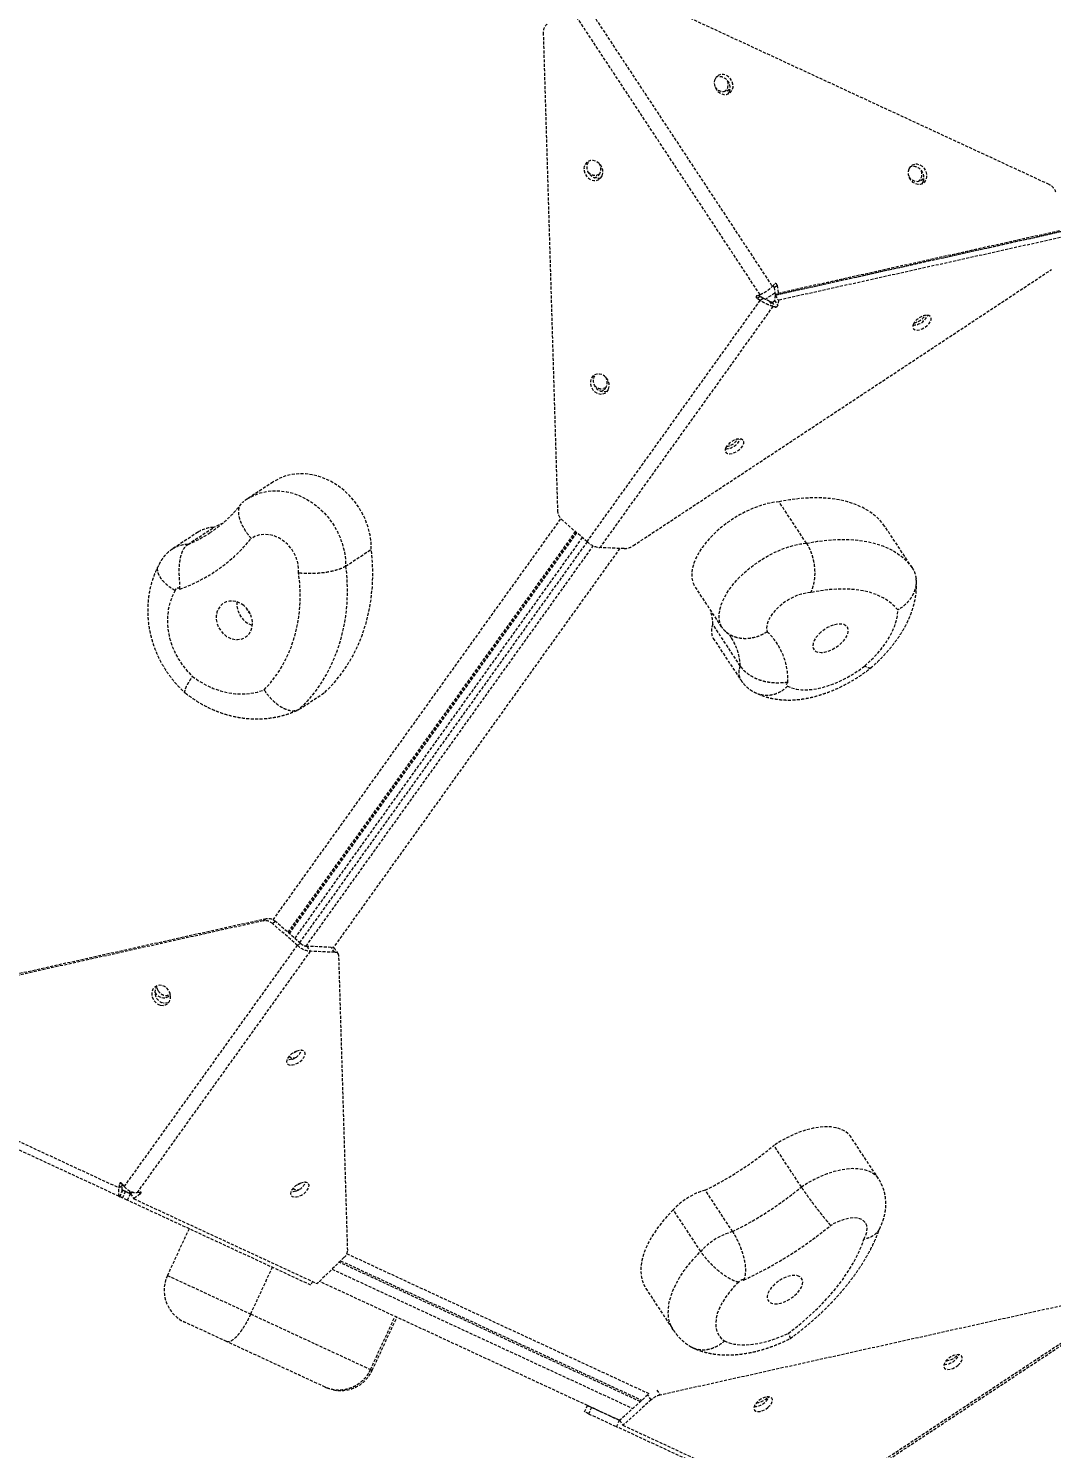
# Model space of a CAD drawing. Header units: millimetres. Extents: x -5934 to 4978, y -3536 to 3518.
# Drawn here: x 6 to 444, y -279 to 328 of the extents above; entities that cross this region are included whole.
import ezdxf

# ---------------------------------------------------------------- set-up
doc = ezdxf.new("R2010")
doc.units = ezdxf.units.MM
doc.linetypes.add('HIDDEN', pattern=[1.905, 1.27, -0.635])
for name, color, linetype in [('DIKOM_ОБЪЕКТ', 7, 'Continuous'), ('DIKOM_РАЗМЕР_ЗОНА', 7, 'Continuous'), ('DIKOM_РАЗМЕР_ОБЪЕКТА', 7, 'Continuous')]:
    doc.layers.add(name, color=color, linetype=linetype)
doc.styles.add('style1', font='arialbd.ttf', dxfattribs={"width": 0.8})
doc.dimstyles.new('1-50', dxfattribs={"dimtxt": 300, "dimasz": 200, "dimexe": 100, "dimexo": 0, "dimgap": 100, "dimtad": 1, "dimtxsty": 'style1', "dimcen": 200, "dimclrd": 7, "dimclre": 7, "dimclrt": 7, "dimadec": 1, "dimazin": 2, "dimtfac": 1, "dimtmove": 0, "dimatfit": 2, "dimfxl": 0, "dimlwd": 25, "dimlwe": 18, "dimarcsym": 0})

# ---------------------------------------------------------------- blocks, each defined once
blk = doc.blocks.new('*D0')
at = {"layer": 'Defpoints', "color": 0, "transparency": 16777216}
for p in [(-2296.89, 639), (2643.2, 244.5), (2643.2, -1241.2)]:
    blk.add_point(p, dxfattribs=at)
at = {"layer": 'DIKOM_РАЗМЕР_ОБЪЕКТА', "color": 7, "lineweight": 18, "transparency": 16777216}
for p, q in [((-2296.89, 639), (-2296.89, -1341.2)), ((2643.2, 244.5), (2643.2, -1341.2))]:
    blk.add_line(p, q, dxfattribs=at)
at = {"layer": 'DIKOM_РАЗМЕР_ОБЪЕКТА', "color": 7, "lineweight": 25, "transparency": 16777216}
blk.add_line((-2096.89, -1241.2), (2443.2, -1241.2), dxfattribs=at)
at = {"layer": 'DIKOM_РАЗМЕР_ОБЪЕКТА', "color": 7, "transparency": 16777216}
for points in [[(-2096.89, -1207.86), (-2096.89, -1274.53), (-2296.89, -1241.2)], [(2443.2, -1207.86), (2443.2, -1274.53), (2643.2, -1241.2)]]:
    blk.add_solid(points, dxfattribs=at)
at = {"layer": 'DIKOM_РАЗМЕР_ОБЪЕКТА', "color": 7, "transparency": 16777216, "insert": (101.53, -873.15), "char_height": 300, "attachment_point": 5, "style": 'style1'}
blk.add_mtext('{\\fArial|b0|i0|c204|p34;\\H1.75x;4950}', dxfattribs=at)
blk = doc.blocks.new('*D1')
at = {"layer": 'Defpoints', "color": 0, "transparency": 16777216}
for p in [(-1315.67, 1399.62), (-2761.53, -516.72), (2199.14, -516.72)]:
    blk.add_point(p, dxfattribs=at)
at = {"layer": 'DIKOM_РАЗМЕР_ОБЪЕКТА', "color": 7, "lineweight": 18, "transparency": 16777216}
for p, q in [((-1315.67, 1399.62), (-2861.53, 1399.62)), ((2199.14, -516.72), (-2861.53, -516.72))]:
    blk.add_line(p, q, dxfattribs=at)
at = {"layer": 'DIKOM_РАЗМЕР_ОБЪЕКТА', "color": 7, "lineweight": 25, "transparency": 16777216}
blk.add_line((-2761.53, 1199.62), (-2761.53, -316.72), dxfattribs=at)
at = {"layer": 'DIKOM_РАЗМЕР_ОБЪЕКТА', "color": 7, "transparency": 16777216}
for points in [[(-2794.86, 1199.62), (-2728.19, 1199.62), (-2761.53, 1399.62)], [(-2794.86, -316.72), (-2728.19, -316.72), (-2761.53, -516.72)]]:
    blk.add_solid(points, dxfattribs=at)
at = {"layer": 'DIKOM_РАЗМЕР_ОБЪЕКТА', "color": 7, "transparency": 16777216, "insert": (-3129.58, 684.6), "char_height": 300, "attachment_point": 5, "rotation": 90, "style": 'style1'}
blk.add_mtext('{\\fArial|b0|i0|c204|p34;\\H1.75x;1950}', dxfattribs=at)
blk = doc.blocks.new('*D2')
at = {"layer": 'Defpoints', "color": 0, "transparency": 16777216}
for p in [(-2311.07, 3518.49), (-5291.95, -2644.37), (2643.33, -2644.37)]:
    blk.add_point(p, dxfattribs=at)
at = {"layer": 'DIKOM_РАЗМЕР_ЗОНА', "color": 7, "lineweight": 18, "transparency": 16777216}
for p, q in [((-2311.07, 3518.49), (-5391.95, 3518.49)), ((2643.33, -2644.37), (-5391.95, -2644.37))]:
    blk.add_line(p, q, dxfattribs=at)
at = {"layer": 'DIKOM_РАЗМЕР_ЗОНА', "color": 7, "lineweight": 25, "transparency": 16777216}
blk.add_line((-5291.95, 3318.49), (-5291.95, -2444.37), dxfattribs=at)
at = {"layer": 'DIKOM_РАЗМЕР_ЗОНА', "color": 7, "transparency": 16777216}
for points in [[(-5325.28, 3318.49), (-5258.61, 3318.49), (-5291.95, 3518.49)], [(-5325.28, -2444.37), (-5258.61, -2444.37), (-5291.95, -2644.37)]]:
    blk.add_solid(points, dxfattribs=at)
at = {"layer": 'DIKOM_РАЗМЕР_ЗОНА', "color": 7, "transparency": 16777216, "insert": (-5660, 631.36), "char_height": 300, "attachment_point": 5, "rotation": 90, "style": 'style1'}
blk.add_mtext('{\\fArial|b0|i0|c204|p34;\\H1.75x;6150}', dxfattribs=at)
blk = doc.blocks.new('*D3')
at = {"layer": 'Defpoints', "color": 0, "transparency": 16777216}
for p in [(-4645.22, 715.38), (4976.69, 143.64), (4976.69, -3436.45)]:
    blk.add_point(p, dxfattribs=at)
at = {"layer": 'DIKOM_РАЗМЕР_ЗОНА', "color": 7, "lineweight": 18, "transparency": 16777216}
for p, q in [((-4645.22, 715.38), (-4645.22, -3536.45)), ((4976.69, 143.64), (4976.69, -3536.45))]:
    blk.add_line(p, q, dxfattribs=at)
at = {"layer": 'DIKOM_РАЗМЕР_ЗОНА', "color": 7, "lineweight": 25, "transparency": 16777216}
blk.add_line((-4445.22, -3436.45), (4776.69, -3436.45), dxfattribs=at)
at = {"layer": 'DIKOM_РАЗМЕР_ЗОНА', "color": 7, "transparency": 16777216}
for points in [[(-4445.22, -3403.11), (-4445.22, -3469.78), (-4645.22, -3436.45)], [(4776.69, -3403.11), (4776.69, -3469.78), (4976.69, -3436.45)]]:
    blk.add_solid(points, dxfattribs=at)
at = {"layer": 'DIKOM_РАЗМЕР_ЗОНА', "color": 7, "transparency": 16777216, "insert": (87.74, -3068.4), "char_height": 300, "attachment_point": 5, "style": 'style1'}
blk.add_mtext('{\\fArial|b0|i0|c204|p34;\\H1.75x;9600}', dxfattribs=at)

msp = doc.modelspace()

# ---------------------------------------------------------------- linework, layer by layer
at = {"layer": 'DIKOM_ОБЪЕКТ', "color": 7, "linetype": 'HIDDEN', "lineweight": 15}
for p, q in [((442.526, 261.463), (257.673, 347.069)), ((243.487, 340.173), (324.234, 217.869)), ((318.969, 214.393), (238.222, 336.696)), ((226.305, 326.36), (232.42, 122.142)), ((325.443, 214.19), (449.694, 241.804)), ((449.697, 241.709), (325.446, 214.095)), ((326.759, 215.059), (451.01, 242.673)), ((451.103, 239.58), (326.852, 211.965)), ((264.858, 107.12), (443.614, 225.138)), ((324.234, 217.869), (325.182, 218.875)), ((317.671, 213.916), (318.969, 214.393)), ((319.024, 213.55), (317.708, 212.681)), ((319.045, 211.878), (317.708, 212.681)), ((320.361, 212.747), (319.024, 213.55)), ((320.361, 212.747), (319.045, 211.878)), ((324.987, 217.487), (326.303, 218.356)), ((324.987, 217.487), (325.443, 214.19)), ((325.446, 214.095), (325.154, 211.93)), ((325.443, 214.19), (326.759, 215.059)), ((325.446, 214.095), (326.852, 211.965)), ((326.303, 218.356), (326.759, 215.059)), ((335.497, 216.424), (335.552, 216.341)), ((245.047, 108.762), (319.045, 211.878)), ((324.489, 209.357), (250.491, 106.241)), ((323.083, 211.486), (324.489, 209.357)), ((324.069, 211.214), (323.083, 211.486)), ((324.069, 211.214), (325.476, 209.084)), ((325.476, 209.084), (324.489, 209.357)), ((325.154, 211.93), (326.56, 209.8)), ((326.852, 211.965), (326.56, 209.8)), ((110.789, 134.273), (99.82, 127.031)), ((338.814, 108.132), (327.097, 125.879)), ((110.841, -52.872), (233.864, 118.586)), ((245.047, 108.762), (234.387, 118.067)), ((383.977, 97.71), (372.259, 115.457)), ((78.733, 112.849), (67.765, 105.607)), ((74.425, 107.614), (85.393, 114.856)), ((240.034, 113.138), (117.127, -58.157)), ((117.695, -58.653), (240.601, 112.642)), ((117.789, -58.735), (240.695, 112.56)), ((242.98, 110.566), (120.074, -60.729)), ((245.062, 108.749), (122.155, -62.546)), ((124.934, -64.125), (247.722, 107.004)), ((258.989, 105.877), (136.545, -64.775)), ((141.865, 98.3), (152.833, 105.542)), ((260.886, 105.795), (250.491, 106.241)), ((302.552, 72.404), (290.835, 90.151)), ((310.552, 55.67), (298.835, 73.417)), ((299.001, 67.436), (310.718, 49.689)), ((122.022, 37.128), (132.99, 44.37)), ((106.542, -53.295), (-75.073, -93.648)), ((107.859, -52.426), (-73.757, -92.779)), ((106.542, -53.295), (107.859, -52.426)), ((111.906, -53.6), (110.59, -54.469)), ((121.25, -63.774), (110.59, -54.469)), ((122.566, -62.905), (111.906, -53.6)), ((47.256, -166.894), (121.25, -63.774)), ((126.695, -66.295), (52.701, -169.415)), ((122.566, -62.905), (121.25, -63.774)), ((125.289, -64.166), (126.695, -66.295)), ((135.683, -64.611), (125.289, -64.166)), ((137.089, -66.74), (126.695, -66.295)), ((137.089, -66.74), (135.683, -64.611)), ((138.737, -67.503), (137.331, -65.374)), ((142.749, -194.153), (138.981, -68.316)), ((-81.457, -108.813), (45.02, -167.39)), ((45.131, -171.097), (-81.346, -112.52)), ((336.644, -166.994), (324.927, -149.247)), ((369.609, -163.5), (357.891, -145.753)), ((45.02, -167.39), (45.142, -165.887)), ((46.336, -166.521), (45.02, -167.39)), ((46.392, -168.375), (45.131, -171.097)), ((45.916, -165.377), (45.142, -165.887)), ((46.561, -168.453), (45.3, -171.175)), ((46.24, -165.643), (47.256, -166.894)), ((46.336, -166.521), (46.392, -165.83)), ((46.561, -168.453), (46.392, -168.375)), ((47.682, -168.972), (46.422, -171.694)), ((49.93, -170.003), (47.423, -168.842)), ((49.8, -169.953), (47.682, -168.972)), ((49.8, -169.953), (48.539, -172.675)), ((49.94, -170.018), (49.8, -169.953)), ((50.834, -169.221), (49.885, -169.934)), ((49.885, -169.934), (51.291, -172.064)), ((52.701, -169.415), (54.008, -169.24)), ((53.566, -169.299), (54.031, -170.003)), ((307.284, -186.113), (295.566, -168.366)), ((44.942, -171.009), (45.304, -171.177)), ((45.3, -171.175), (45.131, -171.097)), ((48.539, -172.675), (46.422, -171.694)), ((126.932, -208.968), (48.539, -172.675)), ((54.031, -170.003), (51.291, -172.064)), ((51.291, -172.064), (129.683, -208.356)), ((293.627, -194.543), (281.91, -176.796)), ((74.909, -184.883), (65.667, -204.841)), ((141.119, -197.217), (129.683, -208.356)), ((267.832, -258.785), (139.107, -199.176)), ((139.712, -198.587), (268.469, -258.211)), ((142.381, -195.559), (271.639, -255.415)), ((101.292, -221.338), (110.536, -201.377)), ((136.04, -202.164), (264.601, -261.697)), ((127.651, -207.415), (126.932, -208.968)), ((259.042, -266.837), (130.673, -207.393)), ((270.162, -210.411), (281.88, -228.158)), ((457.357, -215.748), (276.266, -255.982)), ((152.481, -245.042), (162.986, -222.356)), ((153.242, -245.394), (163.748, -222.709)), ((342.101, -303.428), (464.404, -222.679)), ((342.321, -304.357), (464.898, -223.427)), ((133.328, -252.703), (134.195, -253.072)), ((274.867, -253.862), (276.266, -255.982)), ((243.962, -263.16), (245.223, -260.438)), ((271.035, -255.899), (258.988, -266.756)), ((272.441, -258.028), (260.394, -268.885)), ((271.035, -255.899), (271.29, -255.678)), ((272.441, -258.028), (271.035, -255.899)), ((246.969, -261.246), (245.708, -263.969)), ((245.708, -263.969), (257.643, -269.496)), ((246.969, -261.246), (258.903, -266.774)), ((257.629, -266.184), (257.694, -266.213)), ((257.643, -269.496), (258.903, -266.774)), ((259.043, -266.839), (258.903, -266.774)), ((258.988, -266.756), (260.394, -268.885)), ((336.041, -305.809), (257.643, -269.496)), ((260.394, -268.885), (338.792, -305.198))]:
    msp.add_line(p, q, dxfattribs=at)
at = {"layer": 'DIKOM_ОБЪЕКТ', "color": 7, "linetype": 'HIDDEN', "lineweight": 15, "flags": 128}
for points in [[(299.709, 306.431), (299.418, 305.304), (299.453, 304.087), (299.81, 302.878), (300.461, 301.775), (301.353, 300.869), (302.414, 300.231), (303.558, 299.915), (304.691, 299.945), (305.724, 300.319), (306.57, 301.007), (307.163, 301.952), (307.454, 303.08), (307.42, 304.297), (307.063, 305.506), (306.412, 306.608), (305.52, 307.515), (304.459, 308.152), (303.315, 308.469), (302.181, 308.439), (301.149, 308.065), (300.302, 307.377), (299.709, 306.431)], [(299.747, 303.029), (300.174, 302.539), (301.161, 301.761), (302.275, 301.281), (303.426, 301.139), (304.519, 301.345), (305.467, 301.883), (306.165, 302.666)], [(305.847, 301.083), (305.254, 300.138), (305.204, 300.082)], [(251.483, 265.191), (251.774, 266.319), (251.74, 267.536), (251.383, 268.745), (250.732, 269.847), (249.84, 270.754), (248.779, 271.391), (247.635, 271.708), (246.501, 271.678), (245.469, 271.304), (244.622, 270.616), (244.029, 269.67), (243.738, 268.543), (243.773, 267.325), (244.13, 266.117), (244.781, 265.014), (245.673, 264.108), (246.734, 263.47), (247.877, 263.154), (249.011, 263.184), (250.043, 263.558), (250.89, 264.246), (251.483, 265.191)], [(250.841, 264.19), (250.327, 264.053), (249.194, 264.023), (248.05, 264.339), (246.989, 264.977), (246.097, 265.883), (245.446, 266.986), (245.089, 268.194), (245.054, 269.412), (245.346, 270.539), (245.939, 271.485), (245.988, 271.54)], [(382.556, 268.064), (382.265, 266.937), (382.3, 265.72), (382.657, 264.511), (383.308, 263.409), (384.2, 262.502), (385.261, 261.865), (386.405, 261.548), (387.538, 261.578), (388.571, 261.952), (389.417, 262.64), (390.01, 263.586), (390.301, 264.713), (390.267, 265.93), (389.91, 267.139), (389.259, 268.241), (388.367, 269.148), (387.306, 269.785), (386.162, 270.102), (385.028, 270.072), (383.996, 269.698), (383.149, 269.01), (382.556, 268.064)], [(250.446, 265.996), (250.21, 265.83), (249.238, 265.43)], [(382.59, 264.672), (383.023, 264.174), (384.011, 263.396), (385.125, 262.916), (386.275, 262.773), (387.369, 262.98), (388.317, 263.518), (389.015, 264.301)], [(388.694, 262.717), (388.101, 261.771), (388.051, 261.716)], [(384.537, 201.912), (384.238, 201.05), (384.259, 200.296), (384.597, 199.713), (385.226, 199.348), (386.095, 199.23), (387.132, 199.368), (388.255, 199.752), (389.372, 200.351), (390.392, 201.115), (391.234, 201.983), (391.828, 202.885), (392.127, 203.748), (392.106, 204.501), (391.768, 205.084), (391.139, 205.45), (390.271, 205.568), (389.233, 205.429), (388.11, 205.045), (386.994, 204.447), (385.973, 203.683), (385.132, 202.814), (384.537, 201.912)], [(254.216, 173.931), (254.507, 175.059), (254.473, 176.276), (254.115, 177.485), (253.464, 178.587), (252.572, 179.494), (251.512, 180.131), (250.368, 180.448), (249.234, 180.418), (248.202, 180.044), (247.355, 179.356), (246.762, 178.41), (246.471, 177.283), (246.505, 176.065), (246.863, 174.857), (247.514, 173.754), (248.406, 172.848), (249.466, 172.21), (250.61, 171.894), (251.744, 171.924), (252.776, 172.298), (253.623, 172.986), (254.216, 173.931)], [(253.573, 172.93), (253.06, 172.793), (251.926, 172.763), (250.783, 173.079), (249.722, 173.717), (248.83, 174.623), (248.179, 175.726), (247.822, 176.934), (247.787, 178.152), (248.078, 179.279), (248.671, 180.225), (248.721, 180.28)], [(253.182, 174.735), (252.948, 174.571), (251.976, 174.17)], [(304.423, 149.019), (304.124, 148.156), (304.145, 147.403), (304.483, 146.82), (305.112, 146.455), (305.98, 146.337), (307.018, 146.475), (308.14, 146.859), (309.257, 147.457), (310.278, 148.222), (311.119, 149.09), (311.713, 149.992), (312.012, 150.855), (311.992, 151.608), (311.653, 152.191), (311.025, 152.556), (310.156, 152.675), (309.119, 152.536), (307.996, 152.152), (306.879, 151.554), (305.859, 150.789), (305.017, 149.921), (304.423, 149.019)], [(152.833, 105.542), (152.717, 108.606), (152.281, 111.689), (151.53, 114.752), (150.475, 117.757), (149.126, 120.667), (147.503, 123.447), (145.623, 126.061), (143.511, 128.478), (141.193, 130.669), (138.697, 132.605), (136.054, 134.263), (133.296, 135.623), (130.458, 136.668), (127.575, 137.385), (124.681, 137.765), (121.813, 137.803), (119.007, 137.5), (116.296, 136.858), (113.714, 135.886), (111.294, 134.596), (110.789, 134.273)], [(99.834, 127.04), (100.325, 127.354), (102.746, 128.644), (105.328, 129.617), (108.039, 130.258), (110.845, 130.562), (113.713, 130.523), (116.606, 130.143), (119.49, 129.426), (122.328, 128.381), (125.086, 127.021), (127.729, 125.363), (130.225, 123.427), (132.543, 121.236), (134.655, 118.819), (136.534, 116.205), (138.158, 113.425), (139.506, 110.515), (140.562, 107.51), (141.313, 104.447), (141.749, 101.365), (141.865, 98.3)], [(372.259, 115.457), (370.372, 117.784), (368.17, 119.882), (365.664, 121.742), (362.865, 123.354), (359.787, 124.711), (356.445, 125.807), (352.853, 126.636), (349.03, 127.194), (344.992, 127.479), (340.76, 127.489), (336.352, 127.225), (331.791, 126.688), (327.097, 125.879)], [(327.097, 125.879), (324.497, 125.55), (321.785, 124.973), (318.995, 124.157), (316.16, 123.112), (313.316, 121.849), (310.497, 120.386), (307.739, 118.739), (305.075, 116.929), (302.539, 114.979), (300.161, 112.913), (297.972, 110.755), (295.997, 108.533), (294.261, 106.274), (292.786, 104.006), (291.59, 101.757), (290.687, 99.554), (290.089, 97.425), (289.804, 95.396), (289.833, 93.492), (290.178, 91.736), (290.835, 90.151)], [(89.509, 116.746), (88.829, 116.406), (85.393, 114.856)], [(121.763, 95.389), (121.766, 97.582), (121.426, 99.8), (120.751, 101.982), (119.761, 104.068), (118.482, 106.001), (116.95, 107.728), (115.206, 109.202), (113.298, 110.382), (111.279, 111.236), (109.203, 111.741), (107.127, 111.883), (105.109, 111.658), (103.204, 111.072), (101.463, 110.141)], [(338.814, 108.132), (343.508, 108.941), (348.07, 109.478), (352.477, 109.742), (356.71, 109.732), (360.747, 109.447), (364.571, 108.889), (368.162, 108.06), (371.505, 106.964), (374.583, 105.607), (377.381, 103.995), (379.887, 102.135), (382.089, 100.037), (383.977, 97.71)], [(132.99, 44.37), (136.381, 47.855), (139.501, 51.619), (142.337, 55.643), (144.875, 59.908), (147.103, 64.394), (149.01, 69.081), (150.588, 73.945), (151.829, 78.965), (152.728, 84.116), (153.279, 89.374), (153.481, 94.715), (153.332, 100.112), (152.833, 105.542)], [(302.552, 72.404), (301.896, 73.989), (301.551, 75.745), (301.521, 77.649), (301.807, 79.678), (302.405, 81.807), (303.307, 84.01), (304.503, 86.259), (305.978, 88.527), (307.714, 90.786), (309.689, 93.008), (311.879, 95.166), (314.257, 97.232), (316.793, 99.182), (319.456, 100.992), (322.214, 102.639), (325.033, 104.102), (327.877, 105.365), (330.712, 106.41), (333.503, 107.226), (336.214, 107.803), (338.814, 108.132)], [(141.865, 98.3), (142.364, 92.871), (142.512, 87.473), (142.311, 82.133), (141.759, 76.874), (140.861, 71.723), (139.62, 66.704), (138.042, 61.839), (136.135, 57.152), (133.907, 52.666), (131.369, 48.401), (128.533, 44.377), (125.412, 40.614), (122.022, 37.128)], [(107.027, 45.44), (109.868, 48.607), (112.45, 52.025), (114.759, 55.674), (116.784, 59.535), (118.512, 63.587), (119.936, 67.809), (121.047, 72.178), (121.839, 76.671), (122.309, 81.263), (122.453, 85.93), (122.27, 90.647), (121.763, 95.389)], [(68.977, 87.941), (67.698, 85.39), (66.719, 82.658), (66.053, 79.78), (65.708, 76.792), (65.687, 73.731), (65.993, 70.636), (66.619, 67.545), (67.559, 64.497), (68.802, 61.531), (70.33, 58.683), (72.126, 55.99), (74.166, 53.485), (76.426, 51.199)], [(340.541, 87), (338.707, 86.83), (336.747, 86.395), (334.717, 85.707), (332.671, 84.784), (330.666, 83.651), (328.755, 82.34), (326.993, 80.887), (325.426, 79.331), (324.099, 77.714), (323.046, 76.083), (322.298, 74.48), (321.874, 72.949), (321.786, 71.534), (322.036, 70.272)], [(377.863, 79.615), (376.075, 81.545), (373.999, 83.258), (371.647, 84.743), (369.031, 85.993), (366.164, 87.001), (363.064, 87.762), (359.745, 88.271), (356.226, 88.527), (352.526, 88.527), (348.665, 88.271), (344.662, 87.761), (340.541, 87)], [(98.289, 81.541), (96.871, 82.471), (95.347, 83.102), (93.779, 83.409), (92.232, 83.379), (90.769, 83.013), (89.45, 82.327), (88.329, 81.348), (87.451, 80.116), (86.853, 78.683), (86.56, 77.106), (86.582, 75.45), (86.92, 73.784), (87.559, 72.174), (88.473, 70.688), (89.625, 69.385), (90.968, 68.32), (92.447, 67.536), (94, 67.064), (95.566, 66.925), (97.078, 67.124), (98.477, 67.653), (99.703, 68.49), (100.708, 69.601), (101.449, 70.94), (101.897, 72.453), (102.034, 74.077), (101.853, 75.747), (101.362, 77.394), (100.581, 78.95), (99.543, 80.351), (98.289, 81.541)], [(363.756, 55.689), (366.285, 58.018), (368.617, 60.427), (370.727, 62.89), (372.595, 65.385), (374.202, 67.886), (375.532, 70.367), (376.572, 72.805), (377.312, 75.174), (377.743, 77.452), (377.863, 79.615)], [(345.003, 70.08), (343.795, 68.919), (342.804, 67.701), (342.072, 66.474), (341.628, 65.29), (341.49, 64.196), (341.664, 63.238), (342.142, 62.455), (342.906, 61.878), (343.924, 61.532), (345.155, 61.431), (346.547, 61.578), (348.044, 61.967), (349.585, 62.584), (351.106, 63.402), (352.546, 64.388), (353.844, 65.501), (354.95, 66.697), (355.815, 67.926), (356.407, 69.137), (356.7, 70.282), (356.682, 71.313), (356.353, 72.189), (355.729, 72.872), (354.833, 73.336), (353.703, 73.561), (352.385, 73.538), (350.933, 73.268), (349.406, 72.762), (347.868, 72.042), (346.379, 71.135), (345.003, 70.08)], [(330.752, 47.093), (332.499, 46.313), (334.487, 45.776), (336.693, 45.491), (339.089, 45.46), (341.644, 45.685), (344.326, 46.162), (347.103, 46.885), (349.938, 47.845), (352.797, 49.031), (355.644, 50.427), (358.443, 52.015), (361.158, 53.777), (363.756, 55.689)], [(76.426, 51.199), (79.258, 49.204), (82.223, 47.493), (85.291, 46.084), (88.431, 44.991), (91.612, 44.224), (94.803, 43.792), (97.971, 43.698), (101.085, 43.943), (104.114, 44.526), (107.027, 45.44)], [(330.879, 48.574), (330.613, 48.341), (330.402, 48.088), (330.262, 47.834), (330.201, 47.596), (330.224, 47.391), (330.329, 47.232), (330.509, 47.13), (330.752, 47.093)], [(62.676, -89.293), (63.825, -89.403), (64.908, -89.165), (65.838, -88.597), (66.54, -87.746), (66.956, -86.681), (67.053, -85.488), (66.823, -84.264), (66.284, -83.108), (65.481, -82.113), (64.478, -81.361), (63.357, -80.911), (62.208, -80.801), (61.124, -81.04), (60.194, -81.607), (59.492, -82.458), (59.076, -83.523), (58.979, -84.716), (59.209, -85.94), (59.748, -87.097), (60.551, -88.091), (61.554, -88.844), (62.676, -89.293)], [(60.298, -83.892), (60.872, -84.666), (61.824, -85.497), (62.92, -86.041), (64.071, -86.253), (65.183, -86.116), (66.167, -85.641), (66.942, -84.868)], [(61.764, -83.155), (61.225, -82.054), (61.032, -81.252)], [(66.1, -88.343), (65.141, -88.534), (63.992, -88.424)], [(120.978, -108.938), (119.847, -109.455), (118.778, -110.16), (117.856, -110.995), (117.156, -111.892), (116.734, -112.779), (116.626, -113.584), (116.839, -114.242), (117.356, -114.699), (118.136, -114.919), (119.116, -114.883), (120.215, -114.594), (121.345, -114.077), (122.415, -113.372), (123.337, -112.537), (124.037, -111.64), (124.458, -110.753), (124.567, -109.948), (124.354, -109.29), (123.836, -108.833), (123.056, -108.613), (122.077, -108.649), (120.978, -108.938)], [(118.809, -112.465), (117.709, -112.753), (116.731, -112.789)], [(357.891, -145.753), (357.627, -145.376), (356.467, -144.121), (355.026, -143.082), (353.323, -142.273), (351.377, -141.704), (349.213, -141.382), (346.857, -141.312), (344.339, -141.493), (341.69, -141.923), (338.942, -142.598), (336.13, -143.509), (333.287, -144.644), (330.449, -145.991), (327.651, -147.531), (324.927, -149.247)], [(336.644, -166.994), (339.368, -165.278), (342.166, -163.738), (345.004, -162.391), (347.847, -161.256), (350.66, -160.345), (353.408, -159.67), (356.057, -159.24), (358.575, -159.058), (360.93, -159.129), (363.094, -159.451), (365.04, -160.02), (366.744, -160.829), (368.185, -161.867), (369.344, -163.123), (369.602, -163.49)], [(122.666, -165.335), (121.536, -165.853), (120.467, -166.558), (119.544, -167.393), (118.844, -168.29), (118.423, -169.177), (118.314, -169.982), (118.527, -170.64), (119.045, -171.097), (119.825, -171.316), (120.804, -171.28), (121.904, -170.992), (123.034, -170.474), (124.103, -169.77), (125.025, -168.935), (125.726, -168.037), (126.147, -167.15), (126.256, -166.345), (126.043, -165.688), (125.525, -165.23), (124.745, -165.011), (123.766, -165.047), (122.666, -165.335)], [(120.497, -168.862), (119.398, -169.151), (118.42, -169.187)], [(281.91, -176.796), (279.34, -179.477), (276.993, -182.213), (274.886, -184.982), (273.037, -187.76), (271.46, -190.526), (270.169, -193.258), (269.174, -195.932), (268.482, -198.528), (268.1, -201.025), (268.03, -203.402), (268.273, -205.641), (268.827, -207.722), (269.688, -209.63), (270.162, -210.411)], [(363.394, -189.323), (364.191, -187.713), (364.665, -186.169), (364.804, -184.733), (364.605, -183.445), (364.073, -182.341), (363.221, -181.449), (362.075, -180.795), (360.664, -180.397), (359.028, -180.266), (357.211, -180.404), (355.264, -180.809), (353.239, -181.469), (351.192, -182.366), (349.179, -183.476)], [(331.138, -229.588), (335.019, -226.567), (338.742, -223.427), (342.285, -220.183), (345.632, -216.853), (348.762, -213.456), (351.66, -210.009), (354.31, -206.531), (356.698, -203.04), (358.811, -199.555), (360.638, -196.095), (362.168, -192.678), (363.394, -189.323)], [(281.883, -228.163), (281.405, -227.377), (280.545, -225.469), (279.99, -223.387), (279.747, -221.149), (279.817, -218.772), (280.199, -216.275), (280.891, -213.679), (281.887, -211.005), (283.178, -208.273), (284.754, -205.507), (286.604, -202.729), (288.71, -199.96), (291.058, -197.224), (293.627, -194.543)], [(65.667, -204.841), (65.692, -204.852), (65.981, -204.986), (66.59, -205.268), (67.513, -205.695), (68.737, -206.262), (70.248, -206.962), (72.027, -207.786), (74.053, -208.724), (76.299, -209.764), (78.739, -210.894), (81.342, -212.099), (84.077, -213.366), (86.909, -214.677), (89.803, -216.018), (92.725, -217.371), (95.638, -218.719), (98.505, -220.047), (101.292, -221.338)], [(335.778, -205.24), (334.748, -204.906), (333.509, -204.816), (332.11, -204.975), (330.609, -205.377), (329.068, -206.004), (327.549, -206.831), (326.115, -207.824), (324.825, -208.943), (323.731, -210.141), (322.877, -211.371), (322.3, -212.58), (322.023, -213.72), (322.056, -214.745), (322.399, -215.611), (323.038, -216.284), (323.946, -216.737), (325.086, -216.95), (326.412, -216.915), (327.869, -216.633), (329.398, -216.116), (330.936, -215.385), (332.42, -214.47), (333.789, -213.409), (334.988, -212.244), (335.966, -211.024), (336.685, -209.799), (337.115, -208.618), (337.238, -207.53), (337.049, -206.58), (336.555, -205.806), (335.778, -205.24)], [(309.862, -207.731), (307.708, -209.917), (305.777, -212.161), (304.095, -214.436), (302.681, -216.714), (301.555, -218.965), (300.729, -221.161), (300.215, -223.276), (300.018, -225.281), (300.142, -227.153), (300.584, -228.868), (301.339, -230.404), (302.398, -231.742), (303.748, -232.865)], [(101.292, -221.338), (106.288, -223.651), (111.186, -225.919), (115.962, -228.131), (120.593, -230.275), (125.058, -232.343), (129.337, -234.324), (133.407, -236.209), (137.252, -237.99), (140.851, -239.656), (144.189, -241.202), (147.249, -242.619), (150.018, -243.901), (152.481, -245.042)], [(90.986, -233.095), (89.008, -232.18), (86.94, -231.222), (84.837, -230.248), (82.757, -229.285), (80.758, -228.359), (78.893, -227.496), (77.215, -226.718), (75.768, -226.048), (74.593, -225.504), (73.722, -225.101), (73.178, -224.849), (72.976, -224.756), (72.975, -224.755)], [(303.748, -232.865), (305.754, -233.635), (307.991, -234.163), (310.436, -234.445), (313.065, -234.478), (315.851, -234.26), (318.768, -233.795), (321.785, -233.087), (324.873, -232.143), (328.001, -230.973), (331.138, -229.588)], [(133.078, -252.587), (130.791, -251.528), (128.226, -250.34), (125.399, -249.031), (122.322, -247.606), (119.014, -246.075), (115.492, -244.443), (111.774, -242.722), (107.882, -240.919), (103.834, -239.045), (99.654, -237.109), (95.364, -235.123), (90.986, -233.095)], [(403.511, -243.289), (404.394, -242.436), (405.042, -241.535), (405.403, -240.659), (405.447, -239.878), (405.171, -239.257), (404.596, -238.845), (403.771, -238.676), (402.76, -238.763), (401.648, -239.1), (400.522, -239.658), (399.475, -240.394), (398.592, -241.247), (397.944, -242.148), (397.583, -243.025), (397.539, -243.805), (397.816, -244.427), (398.39, -244.839), (399.216, -245.008), (400.226, -244.921), (401.339, -244.584), (402.464, -244.025), (403.511, -243.289)], [(152.481, -245.042), (153.044, -245.302), (153.242, -245.394), (153.242, -245.394)], [(133.328, -252.703), (133.318, -252.698), (133.078, -252.587)], [(245.223, -260.438), (245.252, -260.451), (245.339, -260.492), (245.484, -260.558), (245.683, -260.651), (245.934, -260.767), (246.235, -260.907), (246.582, -261.067), (246.969, -261.246)], [(322.35, -261.321), (323.233, -260.468), (323.881, -259.567), (324.242, -258.691), (324.286, -257.91), (324.009, -257.289), (323.435, -256.877), (322.609, -256.708), (321.599, -256.795), (320.486, -257.132), (319.361, -257.69), (318.314, -258.426), (317.431, -259.279), (316.783, -260.18), (316.422, -261.057), (316.378, -261.837), (316.655, -262.459), (317.229, -262.871), (318.055, -263.04), (319.065, -262.953), (320.178, -262.616), (321.303, -262.057), (322.35, -261.321)], [(245.708, -263.969), (245.321, -263.789), (244.974, -263.629), (244.674, -263.489), (244.422, -263.373), (244.223, -263.281), (244.079, -263.214), (243.991, -263.174), (243.962, -263.16)]]:
    msp.add_lwpolyline(points, dxfattribs=at)
at = {"layer": 'DIKOM_ОБЪЕКТ', "color": 7, "linetype": 'HIDDEN', "lineweight": 15}
for centre, radius, start, end in [((230.395, 326.621), 4.098, 125.05233, 183.656138), ((301.453, 302.832), 4.73, 338.297794, 103.455262), ((301.739, 304.219), 3.636, 302.642138, 27.763728), ((246.408, 268.049), 4.51, 327.986954, 30.891878), ((384.3, 264.466), 4.73, 338.296712, 103.456077), ((384.589, 265.852), 3.635, 302.634991, 27.628482), ((248.562, 269.371), 3.998, 221.661395, 279.739523), ((247.546, 267.578), 3.302, 279.508078, 324.438181), ((440.058, 256.309), 5.715, 19.48304, 64.418478), ((344.107, 182.049), 37.919, 119.678233, 126.954921), ((384.33, 208.233), 6.858, 269.893446, 336.976451), ((383.797, 209.052), 6.758, 278.578818, 328.239952), ((249.145, 176.788), 4.509, 327.983236, 30.79023), ((251.298, 178.111), 3.999, 221.514997, 279.770871), ((250.282, 176.318), 3.303, 279.481321, 324.434325), ((304.213, 155.343), 6.861, 269.990054, 336.964566), ((303.683, 156.157), 6.758, 278.556304, 328.262508), ((238.136, 122.388), 5.72, 182.464608, 229.053654), ((48.201, 152.923), 68.316, 289.464358, 321.227622), ((52.607, 160.565), 57.27, 292.393725, 303.356967), ((85.477, 102.524), 12.333, 90.39227, 123.153417), ((74.51, 95.28), 12.335, 90.393471, 123.069506), ((251.624, 115.826), 9.652, 227.042949, 263.259133), ((260.714, 112.928), 7.135, 271.375138, 305.504073), ((70.094, 87.798), 1.126, 39.277809, 172.692561), ((104.965, 82.234), 9.651, 174.852425, 252.017473), ((104.138, 81.688), 4.89, 193.794039, 233.076788), ((272.815, 72.082), 26.054, 2.937608, 17.030064), ((304.651, 70.585), 6.469, 154.041126, 209.136115), ((286.663, 54.72), 23.908, 2.27796, 32.798529), ((302.842, 49.798), 28.064, 357.500496, 46.84723), ((316.533, 52.843), 6.615, 154.701557, 208.505674), ((107.399, -57.906), 4.69, 47.118998, 100.520728), ((108.715, -57.037), 4.69, 47.122679, 100.517046), ((127.828, -56.709), 9.653, 227.04521, 263.259037), ((125.856, -59.372), 4.828, 227.048769, 263.255376), ((135.775, -66.573), 1.964, 37.620684, 92.69054), ((137.273, -68.443), 1.712, 4.246332, 96.153026), ((65.067, -83.805), 4.742, 143.630417, 256.901292), ((65.113, -81.335), 3.812, 208.514685, 299.092706), ((116.869, -106.059), 6.693, 286.846924, 337.563829), ((117.395, -102.823), 7.108, 288.639597, 301.22846), ((119.377, -109.241), 2.649, 228.972249, 291.703273), ((229.908, -35.438), 148.26, 296.286376, 309.858348), ((49.433, -164.391), 4.883, 245.696106, 281.176934), ((121.068, -165.646), 2.646, 228.818504, 291.725028), ((118.579, -162.48), 6.664, 286.731279, 337.679475), ((119.092, -159.235), 7.097, 288.428071, 301.423457), ((303.577, -196.622), 29.37, 105.828019, 137.539627), ((241.625, -53.183), 148.262, 296.28645, 309.858277), ((315.294, -214.368), 29.368, 105.827042, 137.540604), ((237.767, -47.3), 175.945, 294.949412, 309.288242), ((138.205, -193.701), 4.566, 309.65456, 354.312743), ((79.278, -211.144), 15, 155.152423, 245.152423), ((311.493, -208.614), 1.855, 74.662779, 151.573738), ((397.648, -236.017), 6.848, 269.831329, 337.035748), ((398.058, -233.994), 7.256, 274.349231, 319.855247), ((139.631, -239.091), 15, 258.50351, 335.152423), ((278.381, -264.533), 8.809, 103.890056, 132.400576), ((316.487, -254.049), 6.848, 269.831245, 337.035428), ((316.901, -252.033), 7.254, 274.282976, 319.906718)]:
    msp.add_arc(centre, radius, start, end, dxfattribs=at)
for centre, major_axis, ratio, start_param, end_param in [((325.625, 218.205), (0, 0.874), 0.7885078, 4.8858837, 6.9802788), ((318.113, 213.246), (0.804, -0.343), 0.7885221, 2.4444111, 4.5388062), ((319.43, 214.115), (0.804, -0.343), 0.7885221, 3.4493769, 4.5388062), ((324.308, 217.336), (0, 0.874), 0.7885078, 4.8858837, 5.9752217), ((324.475, 211.779), (0.626, 0.413), 0.6615094, 3.6651207, 5.7595158), ((325.881, 209.649), (0.626, 0.413), 0.6615094, 3.6651207, 5.7595158), ((45.835, -166.208), (-0.365, 0.861), 0.6884804, 5.1096426, 7.2040377), ((47.254, -168.774), (0.699, -0.324), 0.0001041, 0.9118027, 3.0061977), ((53.603, -169.805), (0.81, 0.454), 0.4311021, 5.0145791, 7.1089742), ((45.993, -171.496), (0.699, -0.324), 0.0001041, 0.9118027, 3.0061978), ((45.997, -171.498), (0.699, -0.324), 0.0001042, 0.9116985, 3.0060935)]:
    msp.add_ellipse(centre, major_axis=major_axis, ratio=ratio, start_param=start_param, end_param=end_param, dxfattribs=at)
for points, knots in [([(318.969, 214.393), (319.467, 214.62), (320.377, 215.035), (321.792, 215.857), (323.103, 216.824), (323.838, 217.503), (324.234, 217.869)], [0, 0, 0, 0, 0.2731918, 0.5000189, 0.7304012, 1, 1, 1, 1]), ([(323.083, 211.486), (322.896, 211.573), (322.558, 211.73), (321.896, 212.073), (321.139, 212.396), (320.635, 212.623), (320.361, 212.747)], [0, 0, 0, 0, 0.2754816, 0.4999179, 0.7277852, 1, 1, 1, 1]), ([(324.489, 209.357), (324.071, 209.472), (323.304, 209.682), (321.945, 210.295), (320.495, 210.993), (319.553, 211.568), (319.045, 211.878)], [0, 0, 0, 0, 0.2731893, 0.5000097, 0.7304056, 1, 1, 1, 1]), ([(97.247, 125.021), (96.847, 124.51), (95.598, 122.912), (93.346, 120.385), (90.411, 117.542), (87.34, 114.963), (85.16, 113.468), (84.097, 112.74)], [0, 0, 0, 0, 0.10606364, 0.33145816, 0.55749426, 0.78442153, 1, 1, 1, 1]), ([(101.463, 110.141), (101.453, 110.153), (100.721, 111.026), (99.539, 112.596), (98.153, 114.869), (97.178, 116.885), (96.496, 118.844), (96.142, 120.657), (96.117, 122.316), (96.439, 123.732), (96.991, 124.82), (97.557, 125.287), (97.792, 125.48)], [0, 0, 0, 0, 0.0021136, 0.1502356, 0.259736, 0.3723715, 0.4813926, 0.5935442, 0.7023477, 0.8142967, 0.9231027, 1, 1, 1, 1]), ([(99.85, 127.022), (99.7, 126.932), (98.962, 126.493), (98.3, 125.942), (97.774, 125.503)], [0, 0, 0, 0, 0.2041552, 1, 1, 1, 1]), ([(67.806, 105.587), (67.504, 105.397), (66.568, 104.812), (65.199, 103.561), (63.742, 101.886), (62.567, 100.105), (62.014, 98.837), (61.754, 98.242)], [0, 0, 0, 0, 0.1106653, 0.3420687, 0.5713367, 0.7988341, 1, 1, 1, 1]), ([(70.966, 88.511), (70.966, 88.519), (71.023, 89.123), (70.985, 90.408), (70.853, 92.534), (70.738, 94.893), (70.737, 97.36), (70.899, 99.727), (71.238, 101.883), (71.768, 103.82), (72.478, 105.441), (73.358, 106.769), (74.066, 107.33), (74.425, 107.614)], [0, 0, 0, 0, 0.0010771, 0.0812542, 0.1643744, 0.2682217, 0.37511, 0.4780723, 0.5839559, 0.6864847, 0.7919581, 0.8944903, 1, 1, 1, 1]), ([(338.814, 108.132), (339.189, 107.516), (339.95, 106.264), (340.87, 104.077), (341.603, 101.71), (342.1, 99.246), (342.36, 96.716), (342.367, 94.233), (342.119, 91.824), (341.569, 89.352), (340.958, 87.8), (340.547, 87.012), (340.541, 87)], [0, 0, 0, 0, 0.1053854, 0.213828, 0.3192145, 0.4276489, 0.5331349, 0.6416649, 0.7474213, 0.8562221, 0.9978461, 1, 1, 1, 1]), ([(61.893, 98.547), (61.815, 98.408), (61.179, 97.27), (60.187, 95.014), (59.009, 91.752), (58.129, 88.361), (57.532, 84.875), (57.229, 81.315), (57.221, 77.706), (57.511, 74.074), (58.098, 70.446), (58.976, 66.849), (60.142, 63.308), (61.587, 59.852), (63.3, 56.504), (65.271, 53.29), (67.485, 50.233), (69.931, 47.361), (71.92, 45.341), (73.092, 44.291), (73.331, 44.076)], [0, 0, 0, 0, 0.0082822, 0.067606, 0.1270946, 0.1868784, 0.2469653, 0.3073525, 0.3680244, 0.4289532, 0.4901072, 0.5514552, 0.6129642, 0.6746056, 0.7363573, 0.7981973, 0.8601086, 0.922076, 0.9840791, 1, 1, 1, 1]), ([(68.977, 87.941), (68.966, 87.946), (68.005, 88.43), (66.468, 89.463), (64.627, 91.054), (63.284, 92.542), (62.282, 94.038), (61.653, 95.476), (61.445, 96.818), (61.494, 97.745), (61.731, 98.163), (61.772, 98.233)], [0, 0, 0, 0, 0.00208358, 0.17725823, 0.30798423, 0.44249271, 0.57312955, 0.70754708, 0.8381514, 0.97254352, 1, 1, 1, 1]), ([(141.865, 98.3), (141.465, 98.063), (140.654, 97.582), (138.997, 96.931), (137.051, 96.348), (134.872, 95.864), (132.49, 95.484), (130.012, 95.23), (127.463, 95.105), (124.683, 95.121), (122.794, 95.263), (121.778, 95.387), (121.763, 95.389)], [0, 0, 0, 0, 0.1053847, 0.2138283, 0.319214, 0.4276506, 0.533135, 0.641665, 0.7474213, 0.8562222, 0.9978462, 1, 1, 1, 1]), ([(383.977, 97.71), (384.329, 97.105), (385.043, 95.877), (385.62, 93.833), (385.815, 91.687), (385.587, 89.518), (384.947, 87.353), (383.919, 85.284), (382.512, 83.335), (380.562, 81.368), (378.9, 80.197), (377.874, 79.621), (377.863, 79.615)], [0, 0, 0, 0, 0.104311, 0.2116569, 0.3159642, 0.4232782, 0.527986, 0.635677, 0.7413947, 0.8501014, 0.9982861, 1, 1, 1, 1]), ([(366.286, 54.781), (366.697, 55.137), (368.101, 56.354), (370.382, 58.529), (373.055, 61.339), (375.538, 64.267), (377.816, 67.307), (379.868, 70.452), (381.668, 73.693), (383.186, 77.014), (384.389, 80.383), (385.219, 83.639), (385.703, 86.739), (385.874, 89.645), (385.813, 91.695), (385.699, 92.768), (385.684, 92.909)], [0, 0, 0, 0, 0.0332803, 0.1138796, 0.1949858, 0.276771, 0.3593583, 0.4428107, 0.5270706, 0.6118491, 0.6963394, 0.7796254, 0.8519863, 0.9220832, 0.9897859, 1, 1, 1, 1]), ([(322.036, 70.272), (322.023, 70.263), (321.07, 69.633), (319.315, 68.693), (316.685, 67.791), (314.286, 67.344), (311.89, 67.273), (309.608, 67.583), (307.455, 68.27), (305.538, 69.312), (303.842, 70.678), (302.986, 71.823), (302.552, 72.404)], [0, 0, 0, 0, 0.0020437, 0.1451477, 0.250938, 0.3597571, 0.4650845, 0.5734331, 0.6785547, 0.7867104, 0.8918305, 1, 1, 1, 1]), ([(304.501, 70.184), (304.682, 70.026), (305.301, 69.485), (306.071, 68.673), (306.541, 67.952), (306.731, 67.661)], [0, 0, 0, 0, 0.1970857, 0.6755221, 1, 1, 1, 1]), ([(330.879, 48.574), (330.873, 48.574), (330.386, 48.571), (329.273, 48.467), (327.322, 48.345), (325.05, 48.36), (322.568, 48.627), (320.088, 49.17), (317.733, 49.982), (315.52, 51.066), (313.56, 52.386), (311.839, 53.923), (310.985, 55.082), (310.552, 55.67)], [0, 0, 0, 0, 0.0010794, 0.0812547, 0.1643754, 0.2682228, 0.375112, 0.4780698, 0.5839557, 0.6864867, 0.7919591, 0.8944879, 1, 1, 1, 1]), ([(317.999, 43.834), (318.026, 43.82), (318.87, 43.381), (320.648, 42.725), (323.355, 41.917), (326.23, 41.381), (329.259, 41.091), (332.436, 41.068), (335.736, 41.315), (339.124, 41.832), (342.556, 42.611), (345.992, 43.635), (349.401, 44.887), (352.761, 46.348), (356.053, 48.005), (359.264, 49.843), (362.373, 51.855), (364.697, 53.523), (365.966, 54.526), (366.273, 54.769)], [0, 0, 0, 0, 0.0019501, 0.0593885, 0.1180949, 0.1787537, 0.2415863, 0.3065655, 0.3733307, 0.4412471, 0.5095596, 0.5776625, 0.6453369, 0.7125453, 0.7793585, 0.8459015, 0.9123219, 0.9787812, 1, 1, 1, 1]), ([(366.275, 54.765), (366.139, 54.708), (365.861, 54.593), (365.044, 54.863), (364.268, 55.327), (363.768, 55.681), (363.756, 55.689)], [0, 0, 0, 0, 0.2970999, 0.6029954, 0.9905763, 1, 1, 1, 1]), ([(73.364, 44.072), (73.276, 44.172), (73.094, 44.381), (73.157, 45.096), (73.475, 46.098), (74.074, 47.386), (75.003, 49.041), (75.87, 50.386), (76.413, 51.18), (76.426, 51.199)], [0, 0, 0, 0, 0.1443622, 0.3029546, 0.466147, 0.6248215, 0.7880934, 0.9949697, 1, 1, 1, 1]), ([(310.753, 49.701), (311.026, 49.287), (311.696, 48.271), (313.036, 46.883), (314.671, 45.543), (316.442, 44.485), (317.875, 43.809), (318.732, 43.569), (318.942, 43.51)], [0, 0, 0, 0, 0.1416485, 0.3480008, 0.5489809, 0.74528, 0.9375623, 1, 1, 1, 1]), ([(73.354, 44.06), (73.882, 43.648), (75.462, 42.416), (78.225, 40.562), (81.663, 38.587), (85.221, 36.896), (88.871, 35.495), (92.589, 34.397), (96.349, 33.61), (100.125, 33.137), (103.892, 32.981), (107.623, 33.144), (111.295, 33.619), (114.879, 34.409), (118.386, 35.486), (120.622, 36.46), (121.746, 36.949)], [0, 0, 0, 0, 0.0377527, 0.1128759, 0.1880018, 0.263027, 0.3379054, 0.4125898, 0.4870292, 0.5611785, 0.6349979, 0.708461, 0.7815579, 0.8542907, 0.9266851, 1, 1, 1, 1]), ([(122.022, 37.128), (121.638, 36.922), (120.859, 36.505), (119.431, 36.341), (117.845, 36.525), (116.153, 37.081), (114.376, 37.994), (112.591, 39.228), (110.818, 40.774), (108.918, 42.796), (107.685, 44.44), (107.035, 45.429), (107.027, 45.44)], [0, 0, 0, 0, 0.10430789, 0.2116535, 0.31596261, 0.42327629, 0.52798786, 0.63567653, 0.74139367, 0.85010186, 0.99828541, 1, 1, 1, 1]), ([(330.752, 47.093), (330.744, 47.084), (330.047, 46.31), (328.638, 45.137), (326.445, 43.935), (324.377, 43.242), (322.275, 42.971), (320.441, 43.051), (319.368, 43.393), (318.948, 43.528)], [0, 0, 0, 0, 0.0026187, 0.2231444, 0.3877119, 0.5570457, 0.7215012, 0.8907195, 1, 1, 1, 1]), ([(369.928, -185.124), (369.968, -185.052), (370.45, -184.191), (371.182, -182.492), (372.018, -180.035), (372.549, -177.58), (372.8, -175.151), (372.771, -172.757), (372.463, -170.417), (371.872, -168.072), (370.941, -165.795), (370.15, -164.233), (369.618, -163.526), (369.587, -163.484)], [0, 0, 0, 0, 0.010865, 0.1299817, 0.2448217, 0.3556267, 0.4631075, 0.5680652, 0.6712107, 0.7731225, 0.8843619, 0.9930998, 1, 1, 1, 1]), ([(45.131, -171.097), (45.057, -171.005), (44.921, -170.838), (44.882, -170.043), (44.872, -168.924), (44.968, -167.928), (45.02, -167.39)], [0, 0, 0, 0, 0.2731861, 0.5000236, 0.7304092, 1, 1, 1, 1]), ([(46.392, -168.375), (46.391, -168.346), (46.39, -168.296), (46.411, -167.915), (46.369, -167.329), (46.348, -166.806), (46.336, -166.521)], [0, 0, 0, 0, 0.27546784, 0.49992374, 0.72776298, 1, 1, 1, 1]), ([(47.256, -166.894), (47.684, -167.329), (48.468, -168.127), (49.834, -168.952), (51.278, -169.435), (52.202, -169.422), (52.701, -169.415)], [0, 0, 0, 0, 0.273183, 0.5000164, 0.7304012, 1, 1, 1, 1]), ([(349.179, -183.476), (349.173, -183.469), (348.783, -183.007), (347.985, -182.057), (346.619, -180.395), (345.255, -178.703), (343.784, -176.837), (342.277, -174.881), (340.752, -172.848), (339.285, -170.832), (337.879, -168.838), (337.06, -167.614), (336.644, -166.994)], [0, 0, 0, 0, 0.0020457, 0.1451482, 0.250938, 0.3597592, 0.4650849, 0.5734339, 0.6785544, 0.7867067, 0.8918281, 1, 1, 1, 1]), ([(311.983, -206.826), (311.987, -206.82), (312.262, -206.363), (312.619, -205.402), (312.898, -203.731), (312.911, -201.744), (312.644, -199.48), (312.134, -197.109), (311.431, -194.735), (310.555, -192.367), (309.556, -190.115), (308.454, -187.974), (307.678, -186.74), (307.284, -186.113)], [0, 0, 0, 0, 0.0010784, 0.0812568, 0.1643757, 0.2682237, 0.3751087, 0.4780715, 0.5839573, 0.6864875, 0.7919594, 0.8944897, 1, 1, 1, 1]), ([(331.921, -231.809), (332.265, -231.559), (333.976, -230.314), (336.97, -227.98), (340.837, -224.764), (344.551, -221.429), (348.104, -217.988), (351.48, -214.45), (354.668, -210.824), (357.655, -207.117), (360.427, -203.339), (362.971, -199.496), (365.274, -195.599), (367.31, -191.655), (368.947, -188.027), (369.778, -185.709), (370.131, -184.724)], [0, 0, 0, 0, 0.0190302, 0.0946838, 0.1704316, 0.2463194, 0.3223914, 0.3986947, 0.4752737, 0.552172, 0.629423, 0.7070501, 0.785051, 0.8633802, 0.9419404, 1, 1, 1, 1]), ([(369.931, -185.126), (369.635, -185.603), (369.047, -186.552), (367.697, -187.709), (365.884, -188.715), (364.34, -189.163), (363.408, -189.321), (363.394, -189.323)], [0, 0, 0, 0, 0.2300639, 0.4572966, 0.6910676, 0.995378, 1, 1, 1, 1]), ([(309.862, -207.731), (309.853, -207.73), (309.102, -207.61), (307.776, -207.144), (305.737, -206.098), (303.834, -204.887), (301.888, -203.439), (299.986, -201.826), (298.142, -200.065), (296.446, -198.242), (294.893, -196.369), (294.053, -195.157), (293.627, -194.543)], [0, 0, 0, 0, 0.00168056, 0.14323103, 0.24886386, 0.35755566, 0.46311742, 0.57173342, 0.67727166, 0.78586771, 0.89140279, 1, 1, 1, 1]), ([(101.292, -221.338), (100.933, -222.086), (100.205, -223.603), (99.011, -225.742), (97.768, -227.726), (96.523, -229.461), (95.29, -230.929), (94.122, -232.062), (93.028, -232.846), (91.949, -233.289), (91.305, -233.243), (90.991, -233.098), (90.986, -233.095)], [0, 0, 0, 0, 0.10538853, 0.21382887, 0.31921391, 0.42765223, 0.53313685, 0.64166462, 0.74742257, 0.85622258, 0.99784684, 1, 1, 1, 1]), ([(281.919, -228.145), (282.141, -228.497), (282.842, -229.607), (284.292, -231.275), (286.225, -233.12), (287.788, -234.312), (288.692, -234.889), (288.849, -234.989)], [0, 0, 0, 0, 0.1268453, 0.3996731, 0.670953, 0.9426431, 1, 1, 1, 1]), ([(331.916, -231.801), (331.937, -231.752), (331.983, -231.646), (331.758, -230.962), (331.408, -230.162), (331.141, -229.594), (331.138, -229.588)], [0, 0, 0, 0, 0.2724831, 0.5783004, 0.9951785, 1, 1, 1, 1]), ([(288.856, -234.978), (289.392, -235.291), (290.536, -235.957), (292.5, -236.498), (294.645, -236.688), (296.834, -236.458), (299.039, -235.824), (301.37, -234.709), (302.917, -233.597), (303.728, -232.882), (303.748, -232.865)], [0, 0, 0, 0, 0.1238322, 0.2641497, 0.4005402, 0.5408841, 0.6773455, 0.8177575, 0.9956685, 1, 1, 1, 1]), ([(289.81, -235.526), (290.363, -235.792), (291.799, -236.482), (294.252, -237.35), (297.186, -238.111), (300.287, -238.616), (303.551, -238.866), (306.963, -238.849), (310.494, -238.562), (314.106, -238.008), (317.761, -237.197), (321.426, -236.146), (325.072, -234.866), (328.577, -233.433), (330.84, -232.337), (331.915, -231.817)], [0, 0, 0, 0, 0.0451108, 0.1172749, 0.1910853, 0.2673517, 0.3461073, 0.4270824, 0.5097, 0.5932308, 0.6769063, 0.7602662, 0.8431386, 0.925503, 1, 1, 1, 1]), ([(152.481, -245.042), (152.101, -245.775), (151.328, -247.261), (149.748, -249.206), (147.893, -250.892), (145.814, -252.23), (143.54, -253.209), (141.166, -253.787), (138.716, -253.954), (135.984, -253.667), (134.112, -253.067), (133.089, -252.592), (133.078, -252.587)], [0, 0, 0, 0, 0.1043127, 0.2116574, 0.3159656, 0.4232811, 0.5279871, 0.635679, 0.741394, 0.8501024, 0.9982865, 1, 1, 1, 1])]:
    msp.add_open_spline(points, degree=3, knots=knots, dxfattribs=at)

# ---------------------------------------------------------------- dimensions: what is measured, and where the dimension line sits
at = {"layer": 'DIKOM_РАЗМЕР_ЗОНА'}
dim = msp.add_linear_dim(base=(-5291.948, -2644.366), p1=(-2311.073, 3518.487), p2=(2643.327, -2644.366), angle=90, text='{\\fArial|b0|i0|c204|p34;\\H1.75x;6150}', dimstyle='1-50', dxfattribs=at)
dim.commit()
dim.dimension.update_dxf_attribs({"geometry": '*D2', "text_midpoint": (-5291.948, 631.362), "dimtype": 160})
dim = msp.add_linear_dim(base=(4976.687, -3436.446), p1=(-4645.215, 715.379), p2=(4976.687, 143.643), text='{\\fArial|b0|i0|c204|p34;\\H1.75x;9600}', dimstyle='1-50', dxfattribs=at)
dim.commit()
dim.dimension.update_dxf_attribs({"geometry": '*D3', "text_midpoint": (87.741, -3436.446), "dimtype": 160})
at = {"layer": 'DIKOM_РАЗМЕР_ОБЪЕКТА'}
dim = msp.add_linear_dim(base=(-2761.526, -516.724), p1=(-1315.667, 1399.616), p2=(2199.135, -516.724), angle=90, text='{\\fArial|b0|i0|c204|p34;\\H1.75x;1950}', dimstyle='1-50', dxfattribs=at)
dim.commit()
dim.dimension.update_dxf_attribs({"geometry": '*D1', "text_midpoint": (-2761.526, 684.6), "dimtype": 160})
dim = msp.add_linear_dim(base=(2643.204, -1241.198), p1=(-2296.887, 638.997), p2=(2643.204, 244.499), text='{\\fArial|b0|i0|c204|p34;\\H1.75x;4950}', dimstyle='1-50', dxfattribs=at)
dim.commit()
dim.dimension.update_dxf_attribs({"geometry": '*D0', "text_midpoint": (101.53, -1241.198), "dimtype": 160})

doc.saveas('drawing.dxf')
